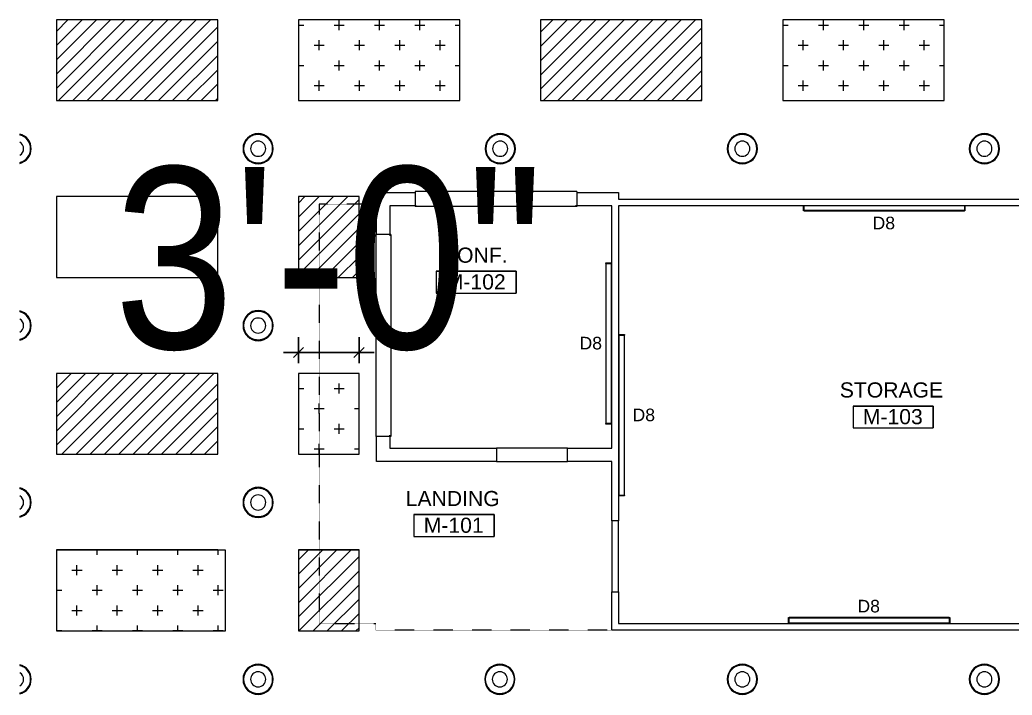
# Model space of a CAD drawing. Header units: inches. Extents: x 1135 to 11974, y 1600 to 2477.
# Drawn here: x 3892 to 4482, y 1870 to 2271 of the extents above; entities that cross this region are included whole.
import ezdxf

# ---------------------------------------------------------------- set-up
doc = ezdxf.new("R2010")
doc.units = ezdxf.units.IN
doc.header["$MEASUREMENT"] = 0
doc.linetypes.add('Overhead', pattern=[0.15625, 0.09375, -0.0625])
for name, color, linetype, lineweight in [('A-ANNO-DIMS', 8, 'Continuous', 9), ('A-AREA-IDEN', 1, 'Continuous', 20), ('A-CLNG', 214, 'Continuous', 9), ('A-DETL-GENF', 247, 'Continuous', 9), ('A-DETL-MEDM', 8, 'Continuous', 20), ('A-FLOR-OVHD', 8, 'Overhead', 9), ('A-GLAZ', 8, 'Continuous', 9), ('A-WALL', 47, 'Continuous', 13), ('E-LITE-EQPM', 4, 'Continuous', 9), ('E-LITE-EQPM-IDEN', 8, 'Continuous', 9)]:
    doc.layers.add(name, color=color, linetype=linetype, lineweight=lineweight)
doc.styles.add('Arial_1', font='arial.ttf', dxfattribs={"height": 9})
doc.styles.add('Arial_2', font='arial.ttf', dxfattribs={"height": 7.5})
doc.styles.add('Arial_3', font='arial.ttf', dxfattribs={"width": 0.85, "height": 9})
doc.dimstyles.new('Linear_-_3_32__Arial__85_-_1_2__Tolerance', dxfattribs={"dimscale": 12, "dimtxt": 9.182335, "dimasz": 0.5, "dimexe": 0.75, "dimexo": 0.5, "dimgap": 0.125, "dimtad": 1, "dimdec": 1, "dimrnd": 0.5, "dimzin": 3, "dimdsep": 46, "dimlunit": 4, "dimtxsty": 'Arial_3', "dimblk1": 'OBLIQUE', "dimblk2": 'OBLIQUE', "dimsah": 1, "dimcen": 0.09, "dimdle": 0.75, "dimazin": 0, "dimtfac": 1, "dimtdec": 4, "dimtix": 1, "dimtmove": 0, "dimatfit": 3, "dimfxl": 1, "dimtvp": 1, "dimfrac": 2, "dimtolj": 1, "dimtzin": 0, "dimarcsym": 2})
pattern_1 = [(45, (2794.901, 0), (-4.242641, 4.242641), [])]
pattern_2 = [(0, (2794.901, 0), (12, 12), [6, -18]), (90, (2797.901, -3), (-12, 12), [6, -18])]

# ---------------------------------------------------------------- blocks, each defined once
blk = doc.blocks.new('FIXTURE TYPE B- VAULT PENDANT - FIXTURE TYPE A_PENDANT DOWNLIGHT-3827543-REFLECTED CEILING PLAN - MEZZANINE')
at = {"layer": 'E-LITE-EQPM', "flags": 128}
for points in [[(-8.62, 0), (-8.62, 0.34), (-8.6, 0.69), (-8.56, 1.03), (-8.51, 1.37), (-8.45, 1.71), (-8.38, 2.05), (-8.29, 2.38), (-8.19, 2.71), (-8.07, 3.04), (-7.94, 3.36), (-7.8, 3.67), (-7.65, 3.98), (-7.48, 4.29), (-7.31, 4.58), (-7.12, 4.87), (-6.92, 5.15), (-6.71, 5.42), (-6.48, 5.69), (-6.25, 5.94), (-6.01, 6.19), (-5.76, 6.42), (-5.5, 6.65), (-5.23, 6.86), (-4.95, 7.07), (-4.66, 7.26), (-4.37, 7.44), (-4.07, 7.61), (-3.76, 7.76), (-3.44, 7.91), (-3.13, 8.04), (-2.8, 8.16), (-2.47, 8.26), (-2.14, 8.36), (-1.8, 8.43), (-1.47, 8.5), (-1.12, 8.55), (-0.78, 8.59), (-0.44, 8.61), (-0.09, 8.62), (0.25, 8.62), (0.6, 8.6), (0.94, 8.57), (1.28, 8.53), (1.62, 8.47), (1.96, 8.4), (2.29, 8.31), (2.62, 8.22), (2.95, 8.1), (3.27, 7.98), (3.59, 7.84), (3.9, 7.69), (4.2, 7.53), (4.5, 7.36), (4.79, 7.17), (5.08, 6.97), (5.35, 6.76), (5.62, 6.55), (5.87, 6.32), (6.12, 6.08), (6.36, 5.83), (6.59, 5.57), (6.81, 5.3), (7.01, 5.02), (7.21, 4.74), (7.39, 4.45), (7.56, 4.15), (7.72, 3.84), (7.87, 3.53), (8, 3.21), (8.13, 2.89), (8.24, 2.56), (8.33, 2.23), (8.41, 1.9), (8.48, 1.56), (8.54, 1.22), (8.58, 0.87), (8.61, 0.53), (8.62, 0.19), (8.63, 0)], [(8.63, 0), (8.62, -0.34), (8.6, -0.69), (8.56, -1.03), (8.51, -1.37), (8.45, -1.71), (8.38, -2.05), (8.29, -2.38), (8.19, -2.71), (8.07, -3.04), (7.94, -3.36), (7.8, -3.67), (7.65, -3.98), (7.48, -4.29), (7.31, -4.58), (7.12, -4.87), (6.92, -5.15), (6.71, -5.42), (6.48, -5.69), (6.25, -5.94), (6.01, -6.19), (5.76, -6.42), (5.5, -6.65), (5.23, -6.86), (4.95, -7.07), (4.66, -7.26), (4.37, -7.44), (4.07, -7.61), (3.76, -7.76), (3.44, -7.91), (3.13, -8.04), (2.8, -8.16), (2.47, -8.26), (2.14, -8.36), (1.8, -8.43), (1.47, -8.5), (1.12, -8.55), (0.78, -8.59), (0.44, -8.61), (0.09, -8.62), (-0.25, -8.62), (-0.6, -8.6), (-0.94, -8.57), (-1.28, -8.53), (-1.62, -8.47), (-1.96, -8.4), (-2.29, -8.31), (-2.62, -8.22), (-2.95, -8.1), (-3.27, -7.98), (-3.59, -7.84), (-3.9, -7.69), (-4.2, -7.53), (-4.5, -7.36), (-4.79, -7.17), (-5.08, -6.97), (-5.35, -6.76), (-5.62, -6.55), (-5.87, -6.32), (-6.12, -6.08), (-6.36, -5.83), (-6.59, -5.57), (-6.81, -5.3), (-7.01, -5.02), (-7.21, -4.74), (-7.39, -4.45), (-7.56, -4.15), (-7.72, -3.84), (-7.87, -3.53), (-8, -3.21), (-8.13, -2.89), (-8.24, -2.56), (-8.33, -2.23), (-8.41, -1.9), (-8.48, -1.56), (-8.54, -1.22), (-8.58, -0.87), (-8.61, -0.53), (-8.62, -0.19), (-8.62, 0)]]:
    blk.add_lwpolyline(points, dxfattribs=at)
at = {"layer": 'E-LITE-EQPM'}
for radius, start, end in [(9, 0, 180), (8.63, 360, 180), (9, 180, 0), (8.63, 180, 360), (4.5, 360, 180), (4.5, 180, 360)]:
    blk.add_arc((0, 0), radius, start, end, dxfattribs=at)
blk = doc.blocks.new('FIXTURE TYPE B- VAULT PENDANT - FIXTURE TYPE A_PENDANT DOWNLIGHT-V1-REFLECTED CEILING PLAN - MEZZANINE')
at = {"layer": 'E-LITE-EQPM', "flags": 128}
for points in [[(2.26, 8.32), (2.29, 8.31), (2.62, 8.22), (2.95, 8.1), (3.27, 7.98), (3.59, 7.84), (3.9, 7.69), (4.2, 7.53), (4.5, 7.36), (4.79, 7.17), (5.08, 6.97), (5.35, 6.76), (5.62, 6.55), (5.87, 6.32), (6.12, 6.08), (6.36, 5.83), (6.59, 5.57), (6.81, 5.3), (7.01, 5.02), (7.21, 4.74), (7.39, 4.45), (7.56, 4.15), (7.72, 3.84), (7.87, 3.53), (8, 3.21), (8.13, 2.89), (8.24, 2.56), (8.33, 2.23), (8.41, 1.9), (8.48, 1.56), (8.54, 1.22), (8.58, 0.87), (8.61, 0.53), (8.62, 0.19), (8.63, 0)], [(8.63, 0), (8.62, -0.34), (8.6, -0.69), (8.56, -1.03), (8.51, -1.37), (8.45, -1.71), (8.38, -2.05), (8.29, -2.38), (8.19, -2.71), (8.07, -3.04), (7.94, -3.36), (7.8, -3.67), (7.65, -3.98), (7.48, -4.29), (7.31, -4.58), (7.12, -4.87), (6.92, -5.15), (6.71, -5.42), (6.48, -5.69), (6.25, -5.94), (6.01, -6.19), (5.76, -6.42), (5.5, -6.65), (5.23, -6.86), (4.95, -7.07), (4.66, -7.26), (4.37, -7.44), (4.07, -7.61), (3.76, -7.76), (3.44, -7.91), (3.13, -8.04), (2.8, -8.16), (2.47, -8.26), (2.26, -8.32)]]:
    blk.add_lwpolyline(points, dxfattribs=at)
at = {"layer": 'E-LITE-EQPM'}
for radius, start, end in [(9, 0, 75.40001), (8.63, 360, 74.73571), (4.5, 360, 59.8302), (4.5, 300.1698, 360), (9, 284.59999, 0), (8.63, 285.26429, 360)]:
    blk.add_arc((0, 0), radius, start, end, dxfattribs=at)
blk = doc.blocks.new('FIXTURE TYPE B- VAULT PENDANT - FIXTURE TYPE A_PENDANT DOWNLIGHT-3827524-REFLECTED CEILING PLAN - MEZZANINE')
at = {"layer": 'E-LITE-EQPM', "flags": 128}
for points in [[(2.26, 8.32), (2.29, 8.31), (2.62, 8.22), (2.95, 8.1), (3.27, 7.98), (3.59, 7.84), (3.9, 7.69), (4.2, 7.53), (4.5, 7.36), (4.79, 7.17), (5.08, 6.97), (5.35, 6.76), (5.62, 6.55), (5.87, 6.32), (6.12, 6.08), (6.36, 5.83), (6.59, 5.57), (6.81, 5.3), (7.01, 5.02), (7.21, 4.74), (7.39, 4.45), (7.56, 4.15), (7.72, 3.84), (7.87, 3.53), (8, 3.21), (8.13, 2.89), (8.24, 2.56), (8.33, 2.23), (8.41, 1.9), (8.48, 1.56), (8.54, 1.22), (8.58, 0.87), (8.61, 0.53), (8.62, 0.19), (8.63, 0)], [(8.63, 0), (8.62, -0.34), (8.6, -0.69), (8.56, -1.03), (8.51, -1.37), (8.45, -1.71), (8.38, -2.05), (8.29, -2.38), (8.19, -2.71), (8.07, -3.04), (7.94, -3.36), (7.8, -3.67), (7.65, -3.98), (7.48, -4.29), (7.31, -4.58), (7.12, -4.87), (6.92, -5.15), (6.71, -5.42), (6.48, -5.69), (6.25, -5.94), (6.01, -6.19), (5.76, -6.42), (5.5, -6.65), (5.23, -6.86), (4.95, -7.07), (4.66, -7.26), (4.37, -7.44), (4.07, -7.61), (3.76, -7.76), (3.44, -7.91), (3.13, -8.04), (2.8, -8.16), (2.47, -8.26), (2.26, -8.32)]]:
    blk.add_lwpolyline(points, dxfattribs=at)
at = {"layer": 'E-LITE-EQPM'}
for radius, start, end in [(9, 0, 75.40001), (8.63, 360, 74.73571), (4.5, 360, 59.8302), (4.5, 300.1698, 360), (9, 284.59999, 0), (8.63, 285.26429, 360)]:
    blk.add_arc((0, 0), radius, start, end, dxfattribs=at)
blk = doc.blocks.new('FIXTURE TYPE B- VAULT PENDANT - FIXTURE TYPE A_PENDANT DOWNLIGHT-V2-REFLECTED CEILING PLAN - MEZZANINE')
at = {"layer": 'E-LITE-EQPM', "flags": 128}
for points in [[(2.26, 8.32), (2.29, 8.31), (2.62, 8.22), (2.95, 8.1), (3.27, 7.98), (3.59, 7.84), (3.9, 7.69), (4.2, 7.53), (4.5, 7.36), (4.79, 7.17), (5.08, 6.97), (5.35, 6.76), (5.62, 6.55), (5.87, 6.32), (6.12, 6.08), (6.36, 5.83), (6.59, 5.57), (6.81, 5.3), (7.01, 5.02), (7.21, 4.74), (7.39, 4.45), (7.56, 4.15), (7.72, 3.84), (7.87, 3.53), (8, 3.21), (8.13, 2.89), (8.24, 2.56), (8.33, 2.23), (8.41, 1.9), (8.48, 1.56), (8.54, 1.22), (8.58, 0.87), (8.61, 0.53), (8.62, 0.19), (8.63, 0)], [(8.63, 0), (8.62, -0.34), (8.6, -0.69), (8.56, -1.03), (8.51, -1.37), (8.45, -1.71), (8.38, -2.05), (8.29, -2.38), (8.19, -2.71), (8.07, -3.04), (7.94, -3.36), (7.8, -3.67), (7.65, -3.98), (7.48, -4.29), (7.31, -4.58), (7.12, -4.87), (6.92, -5.15), (6.71, -5.42), (6.48, -5.69), (6.25, -5.94), (6.01, -6.19), (5.76, -6.42), (5.5, -6.65), (5.23, -6.86), (4.95, -7.07), (4.66, -7.26), (4.37, -7.44), (4.07, -7.61), (3.76, -7.76), (3.44, -7.91), (3.13, -8.04), (2.8, -8.16), (2.47, -8.26), (2.26, -8.32)]]:
    blk.add_lwpolyline(points, dxfattribs=at)
at = {"layer": 'E-LITE-EQPM'}
for radius, start, end in [(9, 0, 75.40001), (8.63, 360, 74.73571), (4.5, 0, 59.8302), (4.5, 300.1698, 0), (9, 284.59999, 0), (8.63, 285.26429, 360)]:
    blk.add_arc((0, 0), radius, start, end, dxfattribs=at)
blk = doc.blocks.new('FIXTURE TYPE B- VAULT PENDANT - FIXTURE TYPE A_PENDANT DOWNLIGHT-V3-REFLECTED CEILING PLAN - MEZZANINE')
at = {"layer": 'E-LITE-EQPM', "flags": 128}
for points in [[(-8.62, 0), (-8.62, 0.34), (-8.6, 0.69), (-8.56, 1.03), (-8.51, 1.37), (-8.45, 1.71), (-8.38, 2.05), (-8.29, 2.38), (-8.19, 2.71), (-8.07, 3.04), (-7.94, 3.36), (-7.8, 3.67), (-7.65, 3.98), (-7.48, 4.29), (-7.31, 4.58), (-7.12, 4.87), (-6.92, 5.15), (-6.71, 5.42), (-6.48, 5.69), (-6.25, 5.94), (-6.01, 6.19), (-5.76, 6.42), (-5.5, 6.65), (-5.23, 6.86), (-4.95, 7.07), (-4.66, 7.26), (-4.37, 7.44), (-4.07, 7.61), (-3.76, 7.76), (-3.44, 7.91), (-3.13, 8.04), (-2.8, 8.16), (-2.47, 8.26), (-2.14, 8.36), (-1.8, 8.43), (-1.47, 8.5), (-1.12, 8.55), (-0.78, 8.59), (-0.44, 8.61), (-0.09, 8.62), (0.25, 8.62), (0.6, 8.6), (0.94, 8.57), (1.28, 8.53), (1.62, 8.47), (1.96, 8.4), (2.29, 8.31), (2.62, 8.22), (2.95, 8.1), (3.27, 7.98), (3.59, 7.84), (3.9, 7.69), (4.2, 7.53), (4.5, 7.36), (4.79, 7.17), (5.08, 6.97), (5.35, 6.76), (5.62, 6.55), (5.87, 6.32), (6.12, 6.08), (6.36, 5.83), (6.59, 5.57), (6.81, 5.3), (7.01, 5.02), (7.21, 4.74), (7.39, 4.45), (7.56, 4.15), (7.72, 3.84), (7.87, 3.53), (8, 3.21), (8.13, 2.89), (8.24, 2.56), (8.33, 2.23), (8.41, 1.9), (8.48, 1.56), (8.54, 1.22), (8.58, 0.87), (8.61, 0.53), (8.62, 0.19), (8.63, 0)], [(8.63, 0), (8.62, -0.34), (8.6, -0.69), (8.56, -1.03), (8.51, -1.37), (8.45, -1.71), (8.38, -2.05), (8.29, -2.38), (8.19, -2.71), (8.07, -3.04), (7.94, -3.36), (7.8, -3.67), (7.65, -3.98), (7.48, -4.29), (7.31, -4.58), (7.12, -4.87), (6.92, -5.15), (6.71, -5.42), (6.48, -5.69), (6.25, -5.94), (6.01, -6.19), (5.76, -6.42), (5.5, -6.65), (5.23, -6.86), (4.95, -7.07), (4.66, -7.26), (4.37, -7.44), (4.07, -7.61), (3.76, -7.76), (3.44, -7.91), (3.13, -8.04), (2.8, -8.16), (2.47, -8.26), (2.14, -8.36), (1.8, -8.43), (1.47, -8.5), (1.12, -8.55), (0.78, -8.59), (0.44, -8.61), (0.09, -8.62), (-0.25, -8.62), (-0.6, -8.6), (-0.94, -8.57), (-1.28, -8.53), (-1.62, -8.47), (-1.96, -8.4), (-2.29, -8.31), (-2.62, -8.22), (-2.95, -8.1), (-3.27, -7.98), (-3.59, -7.84), (-3.9, -7.69), (-4.2, -7.53), (-4.5, -7.36), (-4.79, -7.17), (-5.08, -6.97), (-5.35, -6.76), (-5.62, -6.55), (-5.87, -6.32), (-6.12, -6.08), (-6.36, -5.83), (-6.59, -5.57), (-6.81, -5.3), (-7.01, -5.02), (-7.21, -4.74), (-7.39, -4.45), (-7.56, -4.15), (-7.72, -3.84), (-7.87, -3.53), (-8, -3.21), (-8.13, -2.89), (-8.24, -2.56), (-8.33, -2.23), (-8.41, -1.9), (-8.48, -1.56), (-8.54, -1.22), (-8.58, -0.87), (-8.61, -0.53), (-8.62, -0.19), (-8.62, 0)]]:
    blk.add_lwpolyline(points, dxfattribs=at)
at = {"layer": 'E-LITE-EQPM'}
for radius, start, end in [(9, 0, 180), (8.63, 360, 180), (9, 180, 0), (8.63, 180, 360), (4.5, 360, 180), (4.5, 180, 360)]:
    blk.add_arc((0, 0), radius, start, end, dxfattribs=at)
blk = doc.blocks.new('FIXTURE TYPE B- VAULT PENDANT - FIXTURE TYPE A_PENDANT DOWNLIGHT-3827544-REFLECTED CEILING PLAN - MEZZANINE')
at = {"layer": 'E-LITE-EQPM', "flags": 128}
for points in [[(-8.63, 0), (-8.62, 0.34), (-8.6, 0.69), (-8.56, 1.03), (-8.51, 1.37), (-8.45, 1.71), (-8.38, 2.05), (-8.29, 2.38), (-8.19, 2.71), (-8.07, 3.04), (-7.94, 3.36), (-7.8, 3.67), (-7.65, 3.98), (-7.48, 4.29), (-7.31, 4.58), (-7.12, 4.87), (-6.92, 5.15), (-6.71, 5.42), (-6.48, 5.69), (-6.25, 5.94), (-6.01, 6.19), (-5.76, 6.42), (-5.5, 6.65), (-5.23, 6.86), (-4.95, 7.07), (-4.66, 7.26), (-4.37, 7.44), (-4.07, 7.61), (-3.76, 7.76), (-3.44, 7.91), (-3.13, 8.04), (-2.8, 8.16), (-2.47, 8.26), (-2.14, 8.36), (-1.8, 8.43), (-1.47, 8.5), (-1.12, 8.55), (-0.78, 8.59), (-0.44, 8.61), (-0.09, 8.62), (0.25, 8.62), (0.6, 8.6), (0.94, 8.57), (1.28, 8.53), (1.62, 8.47), (1.96, 8.4), (2.29, 8.31), (2.62, 8.22), (2.95, 8.1), (3.27, 7.98), (3.59, 7.84), (3.9, 7.69), (4.2, 7.53), (4.5, 7.36), (4.79, 7.17), (5.08, 6.97), (5.35, 6.76), (5.62, 6.55), (5.87, 6.32), (6.12, 6.08), (6.36, 5.83), (6.59, 5.57), (6.81, 5.3), (7.01, 5.02), (7.21, 4.74), (7.39, 4.45), (7.56, 4.15), (7.72, 3.84), (7.87, 3.53), (8, 3.21), (8.13, 2.89), (8.24, 2.56), (8.33, 2.23), (8.41, 1.9), (8.48, 1.56), (8.54, 1.22), (8.58, 0.87), (8.61, 0.53), (8.62, 0.19), (8.62, 0)], [(8.62, 0), (8.62, -0.34), (8.6, -0.69), (8.56, -1.03), (8.51, -1.37), (8.45, -1.71), (8.38, -2.05), (8.29, -2.38), (8.19, -2.71), (8.07, -3.04), (7.94, -3.36), (7.8, -3.67), (7.65, -3.98), (7.48, -4.29), (7.31, -4.58), (7.12, -4.87), (6.92, -5.15), (6.71, -5.42), (6.48, -5.69), (6.25, -5.94), (6.01, -6.19), (5.76, -6.42), (5.5, -6.65), (5.23, -6.86), (4.95, -7.07), (4.66, -7.26), (4.37, -7.44), (4.07, -7.61), (3.76, -7.76), (3.44, -7.91), (3.13, -8.04), (2.8, -8.16), (2.47, -8.26), (2.14, -8.36), (1.8, -8.43), (1.47, -8.5), (1.12, -8.55), (0.78, -8.59), (0.44, -8.61), (0.09, -8.62), (-0.25, -8.62), (-0.6, -8.6), (-0.94, -8.57), (-1.28, -8.53), (-1.62, -8.47), (-1.96, -8.4), (-2.29, -8.31), (-2.62, -8.22), (-2.95, -8.1), (-3.27, -7.98), (-3.59, -7.84), (-3.9, -7.69), (-4.2, -7.53), (-4.5, -7.36), (-4.79, -7.17), (-5.08, -6.97), (-5.35, -6.76), (-5.62, -6.55), (-5.87, -6.32), (-6.12, -6.08), (-6.36, -5.83), (-6.59, -5.57), (-6.81, -5.3), (-7.01, -5.02), (-7.21, -4.74), (-7.39, -4.45), (-7.56, -4.15), (-7.72, -3.84), (-7.87, -3.53), (-8, -3.21), (-8.13, -2.89), (-8.24, -2.56), (-8.33, -2.23), (-8.41, -1.9), (-8.48, -1.56), (-8.54, -1.22), (-8.58, -0.87), (-8.61, -0.53), (-8.62, -0.19), (-8.63, 0)]]:
    blk.add_lwpolyline(points, dxfattribs=at)
at = {"layer": 'E-LITE-EQPM'}
for radius, start, end in [(9, 0, 180), (8.63, 360, 180), (9, 180, 0), (8.63, 180, 360), (4.5, 0, 180), (4.5, 180, 0)]:
    blk.add_arc((0, 0), radius, start, end, dxfattribs=at)
blk = doc.blocks.new('Fixed Glass - Adjustable Sill - Instance-4083078-REFLECTED CEILING PLAN - MEZZANINE')
at = {"layer": 'A-GLAZ'}
for p, q in [((46.5, 4.5), (-49.5, 4.5)), ((-49.5, 4.5), (-49.5, -4.5)), ((46.5, 4.5), (46.5, -4.5)), ((-49.5, -4), (-48.75, -4)), ((46.5, -4.5), (-49.5, -4.5)), ((46.5, -4), (45.75, -4))]:
    blk.add_line(p, q, dxfattribs=at)
blk = doc.blocks.new('Fixed Glass - Adjustable Sill - Instance-4083080-REFLECTED CEILING PLAN - MEZZANINE')
at = {"layer": 'A-GLAZ'}
for p, q in [((-61.5, 4.5), (-61.5, -4.5)), ((-61.5, 4.5), (58.5, 4.5)), ((-61.5, 4), (-60.75, 4)), ((58.5, 4), (57.75, 4)), ((58.5, 4.5), (58.5, -4.5)), ((-61.5, -4.5), (58.5, -4.5))]:
    blk.add_line(p, q, dxfattribs=at)
blk = doc.blocks.new('a-light Accolade D3 - Wall Mount - 8_-0_-V6-REFLECTED CEILING PLAN - MEZZANINE')
at = {"layer": 'E-LITE-EQPM'}
for p, q in [((-48, 3.5), (-47.62, 3.5)), ((-48, 0), (-48, 3.5)), ((47.62, 3.5), (-47.62, 3.5)), ((-47.62, 3.38), (-47.62, 3.5)), ((-47.62, 3.5), (-47.62, 3.38)), ((-47.62, 0.15), (-47.62, 3.38)), ((-47.62, 3.38), (47.62, 3.38)), ((-47.62, 0), (-47.62, 0.15)), ((47.62, 0.15), (-47.62, 0.15)), ((-47.62, 0.15), (-47.62, 0)), ((-47.5, 0.13), (47.5, 0.13)), ((47.62, 3.5), (47.62, 3.38)), ((47.62, 3.38), (47.62, 3.5)), ((47.62, 3.5), (48, 3.5)), ((47.62, 0.15), (47.62, 0)), ((47.62, 0), (47.62, 0.15)), ((47.62, 3.38), (47.62, 0.15)), ((48, 3.5), (48, 0))]:
    blk.add_line(p, q, dxfattribs=at)
blk = doc.blocks.new('a-light Accolade D3 - Wall Mount - 8_-0_-4118561-REFLECTED CEILING PLAN - MEZZANINE')
at = {"layer": 'E-LITE-EQPM'}
for p, q in [((-48, 3.5), (-47.62, 3.5)), ((-48, 0), (-48, 3.5)), ((47.62, 3.5), (-47.62, 3.5)), ((-47.62, 3.38), (-47.62, 3.5)), ((-47.62, 3.5), (-47.62, 3.38)), ((-47.62, 0.15), (-47.62, 3.38)), ((-47.62, 3.38), (47.62, 3.38)), ((-47.62, 0), (-47.62, 0.15)), ((47.62, 0.15), (-47.62, 0.15)), ((-47.62, 0.15), (-47.62, 0)), ((-47.5, 0.13), (47.5, 0.13)), ((47.62, 3.5), (47.62, 3.38)), ((47.62, 3.38), (47.62, 3.5)), ((47.62, 3.5), (48, 3.5)), ((47.62, 0.15), (47.62, 0)), ((47.62, 0), (47.62, 0.15)), ((47.62, 3.38), (47.62, 0.15)), ((48, 3.5), (48, 0))]:
    blk.add_line(p, q, dxfattribs=at)
blk = doc.blocks.new('Ceilings 2 - Ceilings 1-4165966-REFLECTED CEILING PLAN - MEZZANINE')
at = {"layer": 'A-CLNG'}
for p, q in [((2337.53, 2223.11), (2337.53, 2271.11)), ((2453.03, 2223.11), (2453.03, 2271.11)), ((1118.77, 2118.01), (1118.77, 2117.96)), ((1118.77, 2117.96), (1214.77, 2117.96)), ((1214.77, 2117.96), (1214.77, 2118.01)), ((1262.77, 2118.01), (1262.77, 2117.96)), ((1262.77, 2117.96), (1298.77, 2117.96)), ((1298.77, 2117.96), (1298.77, 2118.01)), ((1214.77, 2060.96), (1118.77, 2060.96)), ((1118.77, 2060.96), (1118.77, 2060.91)), ((1214.77, 2060.91), (1214.77, 2060.96)), ((1298.77, 2060.96), (1262.77, 2060.96)), ((1262.77, 2060.96), (1262.77, 2060.91)), ((1298.77, 2060.91), (1298.77, 2060.96)), ((1214.77, 1955.96), (1118.77, 1955.96)), ((1118.77, 1955.96), (1118.77, 1955.81)), ((1214.77, 1955.81), (1214.77, 1955.96)), ((1298.77, 1955.96), (1262.77, 1955.96)), ((1262.77, 1955.96), (1262.77, 1955.81)), ((1298.77, 1955.81), (1298.77, 1955.96))]:
    blk.add_line(p, q, dxfattribs=at)
blk = doc.blocks.new('a-light Accolade D3 - Wall Mount - 8_-0_-V7-REFLECTED CEILING PLAN - MEZZANINE')
at = {"layer": 'E-LITE-EQPM'}
for p, q in [((-48, 3.5), (-47.62, 3.5)), ((-48, 0.49), (-48, 3.5)), ((47.62, 3.5), (-47.62, 3.5)), ((-47.62, 3.38), (-47.62, 3.5)), ((-47.62, 3.5), (-47.62, 3.38)), ((-47.62, 0.49), (-47.62, 3.38)), ((-47.62, 3.38), (47.62, 3.38)), ((47.62, 3.5), (47.62, 3.38)), ((47.62, 3.38), (47.62, 3.5)), ((47.62, 3.5), (48, 3.5)), ((47.62, 3.38), (47.62, 0.49)), ((48, 3.5), (48, 0.49))]:
    blk.add_line(p, q, dxfattribs=at)
blk = doc.blocks.new('a-light Accolade D3 - Wall Mount - 8_-0_-V8-REFLECTED CEILING PLAN - MEZZANINE')
at = {"layer": 'E-LITE-EQPM'}
for p, q in [((-48, 3.5), (-47.62, 3.5)), ((-48, 0), (-48, 3.5)), ((47.62, 3.5), (-47.62, 3.5)), ((-47.62, 3.38), (-47.62, 3.5)), ((-47.62, 3.5), (-47.62, 3.38)), ((-47.62, 0.15), (-47.62, 3.38)), ((-47.62, 3.38), (47.62, 3.38)), ((-47.62, 0), (-47.62, 0.15)), ((47.62, 0.15), (-47.62, 0.15)), ((-47.62, 0.15), (-47.62, 0)), ((-47.5, 0.13), (47.5, 0.13)), ((47.62, 3.5), (47.62, 3.38)), ((47.62, 3.38), (47.62, 3.5)), ((47.62, 3.5), (48, 3.5)), ((47.62, 0.15), (47.62, 0)), ((47.62, 0), (47.62, 0.15)), ((47.62, 3.38), (47.62, 0.15)), ((48, 3.5), (48, 0))]:
    blk.add_line(p, q, dxfattribs=at)
blk = doc.blocks.new('FORM Room Tag - Name _ Number-2260771-REFLECTED CEILING PLAN - MEZZANINE')
at = {"layer": 'A-AREA-IDEN'}
for p, q in [((-0.2444, -0.0231), (-0.2444, -0.1589)), ((-0.2444, -0.0231), (0.2515, -0.0231)), ((0.2515, -0.0231), (-0.2444, -0.0231)), ((-0.2444, -0.0231), (-0.2444, -0.1589)), ((0.2515, -0.0231), (0.2515, -0.1589)), ((0.2515, -0.1589), (0.2515, -0.0231)), ((-0.2444, -0.1589), (0.2515, -0.1589)), ((-0.2444, -0.1589), (0.2515, -0.1589))]:
    blk.add_line(p, q, dxfattribs=at)
blk = doc.blocks.new('_Oblique')
at = {"color": 0, "linetype": 'ByBlock', "lineweight": -2}
blk.add_line((-0.5, -0.5), (0.5, 0.5), dxfattribs=at)

msp = doc.modelspace()

# ---------------------------------------------------------------- hatches: boundary and pattern name
at = {"layer": 'A-DETL-GENF'}
h = msp.add_hatch(dxfattribs=at)
h.set_pattern_fill('FP_10', color=256, style=0, pattern_type=2)
h.set_pattern_definition(pattern_1)
h.paths.add_polyline_path([(3971.34, 2223.11), (4009.67, 2223.11), (4009.67, 2271.11), (3913.67, 2271.11), (3913.67, 2223.11), (3931.63, 2223.11)], flags=0)
h = msp.add_hatch(dxfattribs=at)
h.set_pattern_fill('FP_11', color=256, style=0, pattern_type=2)
h.set_pattern_definition(pattern_2)
h.paths.add_polyline_path([(4153.67, 2223.11), (4153.67, 2271.11), (4057.67, 2271.11), (4057.67, 2223.11), (4130.14, 2223.11)], flags=0)
h = msp.add_hatch(dxfattribs=at)
h.set_pattern_fill('FP_10', color=256, style=0, pattern_type=2)
h.set_pattern_definition(pattern_1)
h.paths.add_polyline_path([(4288.95, 2223.11), (4297.67, 2223.11), (4297.67, 2271.11), (4201.67, 2271.11), (4201.67, 2223.11), (4209.55, 2223.11)], flags=0)
h = msp.add_hatch(dxfattribs=at)
h.set_pattern_fill('FP_11', color=256, style=0, pattern_type=2)
h.set_pattern_definition(pattern_2)
h.paths.add_polyline_path([(4368.35, 2223.11), (4441.67, 2223.11), (4441.67, 2271.11), (4345.67, 2271.11), (4345.67, 2223.11)], flags=0)
h = msp.add_hatch(dxfattribs=at)
h.set_pattern_fill('FP_10', color=256, style=0, pattern_type=2)
h.set_pattern_definition(pattern_1)
h.paths.add_polyline_path([(4093.67, 2118.01), (4093.67, 2166.01), (4057.67, 2166.01), (4057.67, 2118.01), (4057.74, 2118.01)], flags=0)
h = msp.add_hatch(dxfattribs=at)
h.set_pattern_fill('FP_10', color=256, style=0, pattern_type=2)
h.set_pattern_definition(pattern_1)
h.paths.add_polyline_path([(3913.67, 2012.91), (4009.67, 2012.91), (4009.67, 2060.91), (3913.67, 2060.91), (3913.67, 2012.96)], flags=0)
h = msp.add_hatch(dxfattribs=at)
h.set_pattern_fill('FP_11', color=256, style=0, pattern_type=2)
h.set_pattern_definition(pattern_2)
h.paths.add_polyline_path([(4060.02, 2012.91), (4093.67, 2012.91), (4093.67, 2060.91), (4057.67, 2060.91), (4057.67, 2012.91)], flags=0)
h = msp.add_hatch(dxfattribs=at)
h.set_pattern_fill('FP_11', color=256, style=0, pattern_type=2)
h.set_pattern_definition(pattern_2)
h.paths.add_polyline_path([(4011.04, 1907.81), (4014.17, 1907.81), (4014.17, 1955.81), (3913.67, 1955.81), (3913.67, 1907.81), (3995.33, 1907.81)], flags=0)
h = msp.add_hatch(dxfattribs=at)
h.set_pattern_fill('FP_10', color=256, style=0, pattern_type=2)
h.set_pattern_definition(pattern_1)
h.paths.add_polyline_path([(4057.67, 1907.81), (4093.67, 1907.81), (4093.67, 1955.81), (4057.67, 1955.81), (4057.67, 1907.94)], flags=0)

# ---------------------------------------------------------------- linework, layer by layer
at = {"layer": 'A-DETL-MEDM'}
for p, q in [((4009.67, 2271.11), (3913.67, 2271.11)), ((3913.67, 2271.11), (3913.67, 2223.11)), ((4009.67, 2223.11), (4009.67, 2271.11)), ((4153.67, 2271.11), (4057.67, 2271.11)), ((4057.67, 2271.11), (4057.67, 2223.11)), ((4153.67, 2223.11), (4153.67, 2271.11)), ((4297.67, 2271.11), (4201.67, 2271.11)), ((4201.67, 2271.11), (4201.67, 2223.11)), ((4297.67, 2223.11), (4297.67, 2271.11)), ((4441.67, 2271.11), (4345.67, 2271.11)), ((4345.67, 2271.11), (4345.67, 2223.11)), ((4441.67, 2223.11), (4441.67, 2271.11)), ((3913.67, 2223.11), (4009.67, 2223.11)), ((4057.67, 2223.11), (4153.67, 2223.11)), ((4201.67, 2223.11), (4297.67, 2223.11)), ((4345.67, 2223.11), (4441.67, 2223.11)), ((4009.67, 2166.01), (3913.67, 2166.01)), ((3913.67, 2166.01), (3913.67, 2118.01)), ((4009.67, 2118.01), (4009.67, 2166.01)), ((4093.67, 2166.01), (4057.67, 2166.01)), ((4057.67, 2166.01), (4057.67, 2118.01)), ((4093.67, 2161.5), (4093.67, 2166.01)), ((4093.67, 2118.01), (4093.67, 2161.5)), ((3913.67, 2118.01), (4009.67, 2118.01)), ((4057.67, 2118.01), (4093.67, 2118.01)), ((4009.67, 2060.91), (3913.67, 2060.91)), ((3913.67, 2060.91), (3913.67, 2012.91)), ((4009.67, 2012.91), (4009.67, 2060.91)), ((4093.67, 2060.91), (4057.67, 2060.91)), ((4057.67, 2060.91), (4057.67, 2012.91)), ((4093.67, 2012.91), (4093.67, 2060.91)), ((3913.67, 2012.91), (4009.67, 2012.91)), ((4057.67, 2012.91), (4093.67, 2012.91)), ((4014.17, 1955.81), (3913.67, 1955.81)), ((3913.67, 1955.81), (3913.67, 1907.81)), ((4014.17, 1907.81), (4014.17, 1955.81)), ((4093.67, 1955.81), (4057.67, 1955.81)), ((4057.67, 1955.81), (4057.67, 1907.81)), ((4093.67, 1912.32), (4093.67, 1955.81)), ((3913.67, 1907.81), (4014.17, 1907.81)), ((4057.67, 1907.81), (4093.67, 1907.81)), ((4093.67, 1907.81), (4093.67, 1912.32))]:
    msp.add_line(p, q, dxfattribs=at)
at = {"layer": 'A-FLOR-OVHD'}
for p, q in [((4103.73, 2161.5), (4069.89, 2161.5)), ((4069.89, 2161.5), (4069.89, 1912.32)), ((4069.89, 1912.32), (4103.73, 1912.32)), ((4103.73, 1912.32), (4103.73, 1908.25)), ((4244.08, 1908.25), (4103.73, 1908.25))]:
    msp.add_line(p, q, dxfattribs=at)
at = {"layer": 'A-WALL'}
for p, q in [((4104.08, 2168.57), (4127.14, 2168.57)), ((4104.08, 2143.51), (4104.08, 2168.57)), ((4223.14, 2168.57), (4248.08, 2168.57)), ((4248.08, 2168.57), (4248.08, 2164.57)), ((4127.14, 2160.57), (4112.08, 2160.57)), ((4112.08, 2160.57), (4112.08, 2143.51)), ((4244.08, 2160.57), (4223.14, 2160.57)), ((4244.08, 2016.57), (4244.08, 2160.57)), ((4248.08, 2164.57), (4559.61, 2164.57)), ((4559.61, 2160.57), (4248.08, 2160.57)), ((4248.08, 2160.57), (4248.08, 1973.38)), ((4104.08, 2008.57), (4104.08, 2023.51)), ((4112.08, 2023.51), (4112.08, 2016.57)), ((4112.08, 2016.57), (4175.45, 2016.57)), ((4175.45, 2016.57), (4175.45, 2008.57)), ((4217.7, 2016.57), (4175.45, 2016.57)), ((4217.7, 2016.57), (4244.08, 2016.57)), ((4217.7, 2008.57), (4217.7, 2016.57)), ((4175.45, 2008.57), (4104.08, 2008.57)), ((4175.45, 2008.57), (4217.7, 2008.57)), ((4244.08, 2008.57), (4217.7, 2008.57)), ((4244.08, 1973.38), (4244.08, 2008.57)), ((4248.08, 1973.38), (4244.08, 1973.38)), ((4244.08, 1973.38), (4244.08, 1931.13)), ((4248.08, 1931.13), (4248.08, 1973.38)), ((4244.08, 1908.25), (4244.08, 1931.13)), ((4244.08, 1931.13), (4248.08, 1931.13)), ((4248.08, 1931.13), (4248.08, 1912.25)), ((4559.61, 1908.25), (4244.08, 1908.25)), ((4248.08, 1912.25), (4559.61, 1912.25))]:
    msp.add_line(p, q, dxfattribs=at)

# ---------------------------------------------------------------- block references
at = {"layer": 'A-AREA-IDEN', "xscale": 95.99999999999994, "yscale": 95.99999999999994, "zscale": 95.99999999999994}
for p in [(4162.94, 2123.89), (4411.01, 2043.77), (4149.84, 1979.21)]:
    msp.add_blockref('FORM Room Tag - Name _ Number-2260771-REFLECTED CEILING PLAN - MEZZANINE', p, dxfattribs=at)
at = {"layer": 'A-CLNG'}
msp.add_blockref('Ceilings 2 - Ceilings 1-4165966-REFLECTED CEILING PLAN - MEZZANINE', (2794.9, 0), dxfattribs=at)
at = {"layer": 'A-GLAZ'}
msp.add_blockref('Fixed Glass - Adjustable Sill - Instance-4083078-REFLECTED CEILING PLAN - MEZZANINE', (4176.64, 2164.57), dxfattribs=at)
at = {"layer": 'A-GLAZ', "rotation": 270}
msp.add_blockref('Fixed Glass - Adjustable Sill - Instance-4083080-REFLECTED CEILING PLAN - MEZZANINE', (4108.08, 2082.01), dxfattribs=at)
at = {"layer": 'E-LITE-EQPM'}
for name, p in [('FIXTURE TYPE B- VAULT PENDANT - FIXTURE TYPE A_PENDANT DOWNLIGHT-V1-REFLECTED CEILING PLAN - MEZZANINE', (3889.67, 2194.51)), ('FIXTURE TYPE B- VAULT PENDANT - FIXTURE TYPE A_PENDANT DOWNLIGHT-3827543-REFLECTED CEILING PLAN - MEZZANINE', (4033.67, 2194.51)), ('FIXTURE TYPE B- VAULT PENDANT - FIXTURE TYPE A_PENDANT DOWNLIGHT-3827543-REFLECTED CEILING PLAN - MEZZANINE', (4177.67, 2194.51)), ('FIXTURE TYPE B- VAULT PENDANT - FIXTURE TYPE A_PENDANT DOWNLIGHT-3827543-REFLECTED CEILING PLAN - MEZZANINE', (4321.67, 2194.51)), ('FIXTURE TYPE B- VAULT PENDANT - FIXTURE TYPE A_PENDANT DOWNLIGHT-3827543-REFLECTED CEILING PLAN - MEZZANINE', (4465.67, 2194.51)), ('FIXTURE TYPE B- VAULT PENDANT - FIXTURE TYPE A_PENDANT DOWNLIGHT-3827524-REFLECTED CEILING PLAN - MEZZANINE', (3889.67, 2089.37)), ('FIXTURE TYPE B- VAULT PENDANT - FIXTURE TYPE A_PENDANT DOWNLIGHT-V3-REFLECTED CEILING PLAN - MEZZANINE', (4033.67, 2089.37)), ('FIXTURE TYPE B- VAULT PENDANT - FIXTURE TYPE A_PENDANT DOWNLIGHT-3827524-REFLECTED CEILING PLAN - MEZZANINE', (3889.67, 1984.22)), ('FIXTURE TYPE B- VAULT PENDANT - FIXTURE TYPE A_PENDANT DOWNLIGHT-V3-REFLECTED CEILING PLAN - MEZZANINE', (4033.67, 1984.22)), ('a-light Accolade D3 - Wall Mount - 8_-0_-V8-REFLECTED CEILING PLAN - MEZZANINE', (4397.11, 1912.25)), ('FIXTURE TYPE B- VAULT PENDANT - FIXTURE TYPE A_PENDANT DOWNLIGHT-V2-REFLECTED CEILING PLAN - MEZZANINE', (3889.67, 1879.08)), ('FIXTURE TYPE B- VAULT PENDANT - FIXTURE TYPE A_PENDANT DOWNLIGHT-3827544-REFLECTED CEILING PLAN - MEZZANINE', (4033.67, 1879.08)), ('FIXTURE TYPE B- VAULT PENDANT - FIXTURE TYPE A_PENDANT DOWNLIGHT-3827543-REFLECTED CEILING PLAN - MEZZANINE', (4177.44, 1879.08)), ('FIXTURE TYPE B- VAULT PENDANT - FIXTURE TYPE A_PENDANT DOWNLIGHT-3827543-REFLECTED CEILING PLAN - MEZZANINE', (4321.67, 1879.08)), ('FIXTURE TYPE B- VAULT PENDANT - FIXTURE TYPE A_PENDANT DOWNLIGHT-3827543-REFLECTED CEILING PLAN - MEZZANINE', (4465.67, 1879.08))]:
    msp.add_blockref(name, p, dxfattribs=at)
for name, p, rotation in [('a-light Accolade D3 - Wall Mount - 8_-0_-V7-REFLECTED CEILING PLAN - MEZZANINE', (4406.11, 2161.06), 180), ('a-light Accolade D3 - Wall Mount - 8_-0_-V6-REFLECTED CEILING PLAN - MEZZANINE', (4244.08, 2078.75), 90), ('a-light Accolade D3 - Wall Mount - 8_-0_-4118561-REFLECTED CEILING PLAN - MEZZANINE', (4248.08, 2036.06), 270)]:
    msp.add_blockref(name, p, dxfattribs=dict(at, rotation=rotation))

# ---------------------------------------------------------------- texts
at = {"layer": 'A-AREA-IDEN', "char_height": 9, "attachment_point": 1, "style": 'Arial_1'}
for s, insert, width in [('CONF.', (4142.94, 2135.73), 48.177), ('M-102', (4145.29, 2119.85), 43.632), ('STORAGE', (4379.65, 2055.61), 75.75), ('M-103', (4393.36, 2039.73), 43.632), ('LANDING', (4121.47, 1991.05), 68.478), ('M-101', (4132.19, 1975.17), 43.632)]:
    msp.add_mtext(s, dxfattribs=dict(at, insert=insert, width=width))
at = {"layer": 'E-LITE-EQPM-IDEN', "char_height": 7.5, "width": 16.665, "attachment_point": 1, "style": 'Arial_2'}
for insert in [(4399.13, 2154.1), (4224.82, 2082.7), (4256.36, 2040.02), (4390.13, 1926.35)]:
    msp.add_mtext('D8', dxfattribs=dict(at, insert=insert))

# ---------------------------------------------------------------- dimensions: what is measured, and where the dimension line sits
at = {"layer": 'A-ANNO-DIMS'}
msp.add_linear_dim(base=(4093.67, 2073.4), p1=(4057.67, 2060.96), p2=(4093.67, 2060.96), dimstyle='Linear_-_3_32__Arial__85_-_1_2__Tolerance', override={"dimpost": '<>', "dimfxl": 36}, dxfattribs=at).render()

doc.saveas('drawing.dxf')
